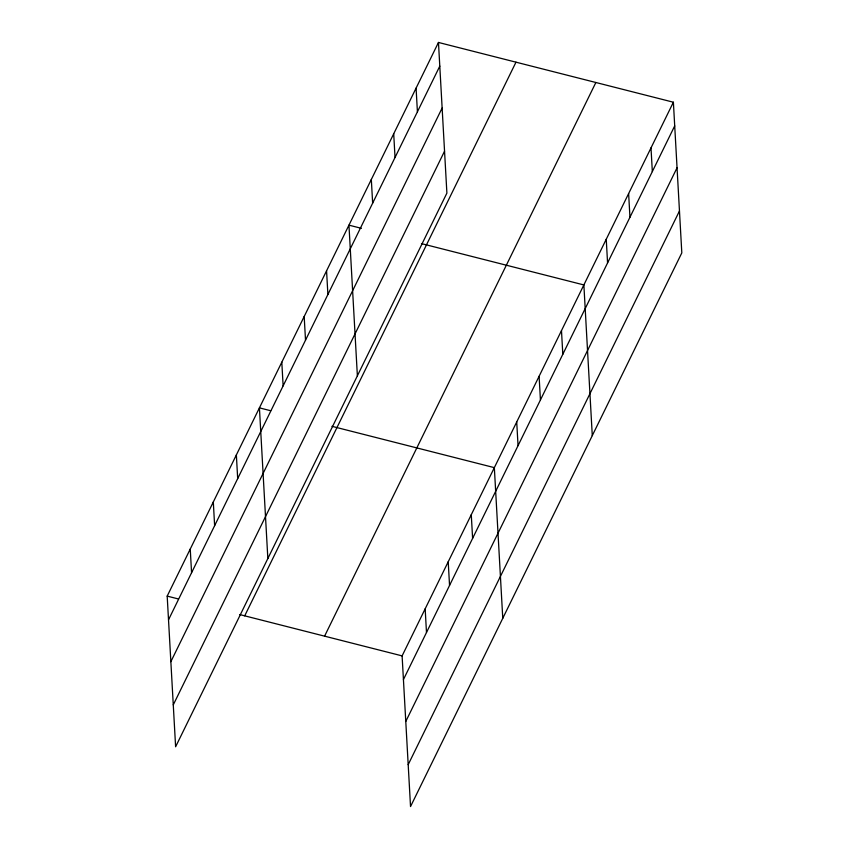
<?xml version="1.0" encoding="UTF-8"?>
<svg xmlns="http://www.w3.org/2000/svg" width="849" height="849" viewBox="0 0 849 849"><rect width="100%" height="100%" fill="white"/><g stroke="black" fill="none" stroke-linecap="round" stroke-linejoin="round"><path stroke-width="1.27" d="M438.466 42.45L446.892 193.116L175.616 746.78L167.189 596.115L438.466 42.45L673.384 102.22L681.811 252.885L410.534 806.55L402.108 655.884L673.384 102.22M168.516 619.791L439.793 66.126M170.851 661.689L442.138 108.035M173.27 704.872L444.547 151.207M244.714 615.833L515.99 62.179M324.583 636.156L595.871 82.502M403.434 679.561L674.711 125.896M405.769 721.47L677.056 167.805M408.189 764.641L679.465 210.987M361.451 228.339L348.95 225.155L357.376 375.82M421.465 243.61L583.868 284.935L592.284 435.601M270.682 410.725L259.423 407.87L267.849 558.536M331.948 426.315L494.341 467.64L502.767 618.305M167.189 596.115L178.439 598.97M239.705 614.559L402.108 655.884M651.003 147.896L652.329 171.572M628.631 193.583L629.947 217.259M606.25 239.259L607.566 262.935M561.486 330.611L562.813 354.288M539.104 376.287L540.431 399.964M516.723 421.964L518.049 445.64M471.28 514.696L472.606 538.372M448.219 561.762L449.546 585.439M416.084 88.126L417.411 111.803M425.169 608.818L426.485 632.494M393.713 133.802L395.029 157.479M371.331 179.479L372.647 203.155M326.568 270.831L327.894 294.507M304.186 316.507L305.513 340.184M281.804 362.194L283.131 385.871M236.362 454.926L237.688 478.603M213.311 501.992L214.627 525.669M190.25 549.048L191.566 572.725"/></g></svg>
